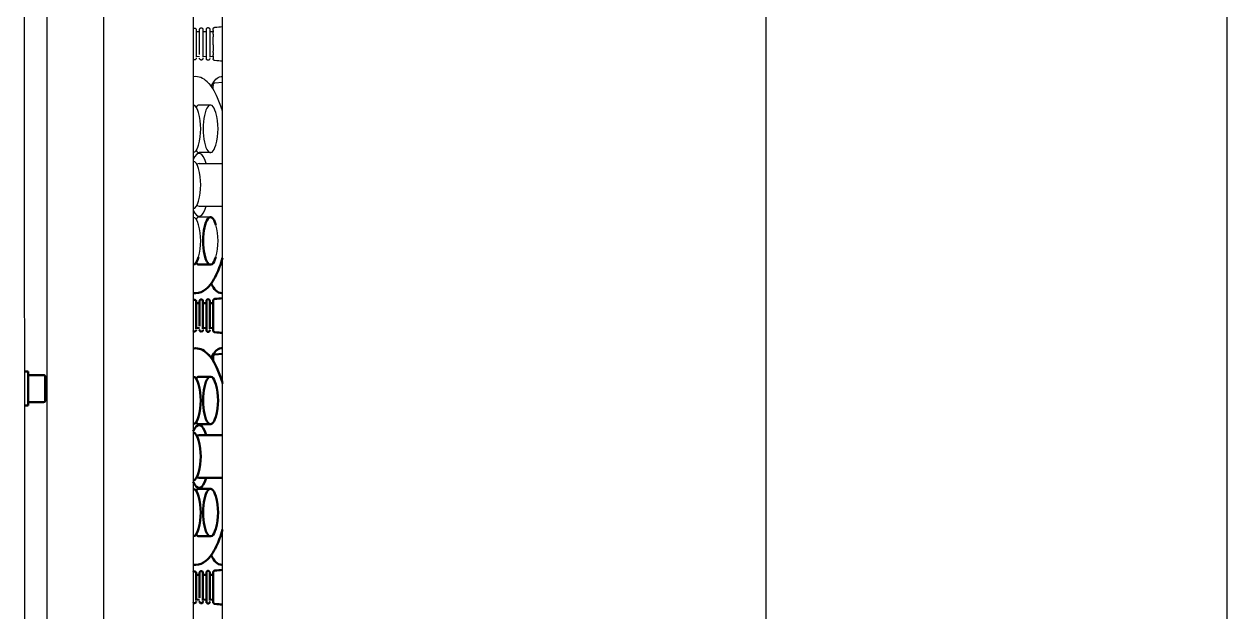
# Model space of a CAD drawing. Extents: x -3873 to 164127, y 7129 to 96529.
# Drawn here: x 54399 to 55108, y 49378 to 49725 of the extents above; entities that cross this region are included whole.
import ezdxf

# ---------------------------------------------------------------- set-up
doc = ezdxf.new("R2010")
doc.units = 0
doc.layers.add('KROMEKA', color=1, linetype='CONTINUOUS')
doc.layers.add('LAYOUT Kromeka', color=1, linetype='CONTINUOUS', lineweight=5)
doc.layers.add('Visible (ISO)', color=7, linetype='CONTINUOUS', lineweight=50)

# ---------------------------------------------------------------- blocks, each defined once
blk = doc.blocks.new('KD21-ara_yolma-64')
at = {"layer": 'KROMEKA', "color": 0}
for p, q in [((2335.73, -46.5), (3967.5, -46)), ((605.5, -59.51), (3955.5, -59.51)), ((2266, -92.91), (3118, -92.91)), ((3955.5, -145.61), (1370, -145.61)), ((3076, -147.33), (3075.76, -147.33)), ((3091.84, -147.33), (3076, -147.33)), ((3076.26, -147.33), (3076.16, -149.33)), ((3090.74, -147.33), (3090.84, -149.33)), ((3091.84, -147.33), (3091.84, -147.33)), ((2981.5, -155.7), (2981.5, -149.01)), ((2988, -149.01), (2988, -162.88)), ((3013, -149.01), (3013, -162.88)), ((3019.5, -155.7), (3019.5, -149.01)), ((3047.5, -155.7), (3047.5, -149.01)), ((3073.89, -154.3), (3073.89, -154.3)), ((3074.02, -150.3), (3074.02, -150.3)), ((3074.89, -153.33), (3077.13, -153.33)), ((3075.94, -155.33), (3075.68, -155.33)), ((3075.94, -151.33), (3075.72, -151.33)), ((3091.98, -151.33), (3075.94, -151.33)), ((3092.11, -155.33), (3075.94, -155.33)), ((3076.26, -151.33), (3076.16, -153.33)), ((3076.26, -155.33), (3076.16, -157.33)), ((3077.13, -153.33), (3092.11, -153.33)), ((3077.21, -149.33), (3091.98, -149.33)), ((3090.74, -151.33), (3090.84, -153.33)), ((3090.74, -155.33), (3090.84, -157.33)), ((3091.98, -151.33), (3091.98, -151.33)), ((3056.8, -157.33), (3057.44, -157.33)), ((3057.44, -157.33), (3058.42, -157.33)), ((3057.81, -156.68), (3057.84, -157.33)), ((3058.42, -157.33), (3059.11, -157.33)), ((3059.53, -157.33), (3059.11, -157.33)), ((3059.53, -157.33), (3059.58, -157.33)), ((3060.57, -158.25), (3060.93, -162.88)), ((3074.71, -157.33), (3074.8, -157.33)), ((3075.32, -157.33), (3074.8, -157.33)), ((3076.43, -157.33), (3075.32, -157.33)), ((3076.43, -157.33), (3077.06, -157.33)), ((3078.48, -157.33), (3077.06, -157.33)), ((3078.48, -157.33), (3079.2, -157.33)), ((3081.09, -157.33), (3079.2, -157.33)), ((3082.97, -157.33), (3081.09, -157.33)), ((3082.97, -157.33), (3084.53, -157.33)), ((3084.53, -157.33), (3086.16, -157.33)), ((3086.16, -157.33), (3087.68, -157.33)), ((3089.26, -157.33), (3087.68, -157.33)), ((3089.26, -157.33), (3090.51, -157.33)), ((3091.5, -157.33), (3090.51, -157.33)), ((3091.5, -157.33), (3092.05, -157.33)), ((3092.05, -157.33), (3092.28, -157.33)), ((3092.28, -157.33), (3092.29, -157.33)), ((2325, -162.88), (3207, -162.88)), ((2436, -482.83), (4063.5, -482.83)), ((4212, -754.1), (2287.5, -754.1))]:
    blk.add_line(p, q, dxfattribs=at)
for centre in [(2967.5, -115.51), (3000.5, -115.51), (3033.5, -115.51), (2967.5, -125.71), (3033.5, -125.71)]:
    blk.add_arc(centre, 34.5, 253.94523, 286.05477, dxfattribs=at)
for centre, major_axis, ratio, start_param, end_param in [((2967.5, -145.5), (14, 0), 0.309017, 5.462218, 6.25781), ((3000.5, -149.01), (-18.5, 0), 0.309017, 5.646199, 7.112101), ((2967.5, -149.01), (14, 0), 0.309017, 0, 0.417704), ((3000.5, -145.5), (-14, 0), 0.309017, 0.025375, 0.820968), ((3000.5, -149.01), (-12.5, 0), 0.309017, 5.963403, 6.283185), ((3000.5, -145.5), (14, 0), 0.309017, 5.462218, 6.25781), ((3000.5, -149.01), (12.5, 0), 0.309017, 0, 0.319782), ((3000.5, -149.01), (18.5, 0), 0.309017, 5.45427, 6.920172), ((3033.5, -145.5), (-14, 0), 0.309017, 0.025375, 0.820968), ((3033.5, -149.01), (-14, 0), 0.309017, 5.865481, 6.283185), ((3033.5, -145.5), (14, 0), 0.309017, 5.462218, 6.25781), ((3033.5, -149.01), (14, 0), 0.309017, 0, 0.417704), ((3033.5, -155.7), (-14, 0), 0.309017, 2.320625, 7.104153), ((3085, -158.22), (-11.29, -0.03), 0.002005, 6.282899, 6.282987), ((3082, -158.22), (11.29, -0.03), 0.002005, 0.000198, 0.000286)]:
    blk.add_ellipse(centre, major_axis=major_axis, ratio=ratio, start_param=start_param, end_param=end_param, dxfattribs=at)
for points, knots in [([(3043.54, -162.88), (3046.54, -162), (3049.27, -161.03), (3055.83, -158.17), (3059.07, -156.13), (3063.42, -151.49), (3064.57, -148.72), (3064.15, -145.84), (3064.13, -145.72), (3064.11, -145.61)], [2.3293951, 2.3293951, 2.3293951, 2.3293951, 2.5256035, 2.5256035, 2.859362, 2.859362, 3.1871954, 3.1871954, 3.2004909, 3.2004909, 3.2004909, 3.2004909]), ([(3075.16, -147.33), (3075.15, -147.33), (3075.15, -147.33), (3075.15, -147.33), (3075.15, -147.33), (3075.13, -147.33), (3075.1, -147.33), (3075.02, -147.32), (3074.97, -147.32), (3074.81, -147.28), (3074.71, -147.24), (3074.53, -147.12), (3074.45, -147.05), (3074.32, -146.89), (3074.26, -146.79), (3074.18, -146.57), (3074.15, -146.43), (3074.16, -146.3)], [0, 0, 0, 0, 0.0001754, 0.0001754, 0.0003546, 0.0003546, 0.0082257, 0.0082257, 0.0240035, 0.0240035, 0.0558555, 0.0558555, 0.0877074, 0.0877074, 0.1195593, 0.1195593, 0.1596693, 0.1596693, 0.1596693, 0.1596693]), ([(3074.16, -146.3), (3074.16, -146.19), (3074.18, -146.08), (3074.26, -145.88), (3074.31, -145.78), (3074.41, -145.67), (3074.43, -145.64), (3074.46, -145.61)], [0, 0, 0, 0, 0.03234533, 0.03234533, 0.06485649, 0.06485649, 0.0766981, 0.0766981, 0.0766981, 0.0766981]), ([(3092.84, -146.3), (3092.85, -146.41), (3092.83, -146.52), (3092.77, -146.72), (3092.72, -146.82), (3092.6, -147), (3092.52, -147.08), (3092.34, -147.21), (3092.24, -147.26), (3092.09, -147.3), (3092.04, -147.31), (3091.96, -147.33), (3091.93, -147.33), (3091.89, -147.33), (3091.88, -147.33), (3091.86, -147.33), (3091.86, -147.33), (3091.85, -147.33), (3091.85, -147.33), (3091.85, -147.33), (3091.85, -147.33), (3091.84, -147.33), (3091.84, -147.33), (3091.84, -147.33)], [0, 0, 0, 0, 0.0323423, 0.0323423, 0.0648538, 0.0648538, 0.097359, 0.097359, 0.1298643, 0.1298643, 0.1459593, 0.1459593, 0.1540946, 0.1540946, 0.1571432, 0.1571432, 0.1594295, 0.1594295, 0.1596439, 0.1596439, 0.1597437, 0.1597437, 0.1597686, 0.1597686, 0.1597686, 0.1597686]), ([(3092.54, -145.61), (3092.55, -145.62), (3092.56, -145.64), (3092.65, -145.73), (3092.71, -145.82), (3092.81, -146.03), (3092.84, -146.17), (3092.84, -146.3)], [0.07647157, 0.07647157, 0.07647157, 0.07647157, 0.08162228, 0.08162228, 0.11325496, 0.11325496, 0.15308456, 0.15308456, 0.15308456, 0.15308456]), ([(3060.34, -154.71), (3060.31, -154.78), (3060.27, -154.85), (3060.16, -155), (3060.08, -155.08), (3059.91, -155.21), (3059.81, -155.26), (3059.69, -155.29), (3059.67, -155.3), (3059.65, -155.3)], [0.04130106, 0.04130106, 0.04130106, 0.04130106, 0.06485412, 0.06485412, 0.0973594, 0.0973594, 0.12986461, 0.12986461, 0.13491102, 0.13491102, 0.13491102, 0.13491102]), ([(3073.89, -154.3), (3073.9, -154.19), (3073.92, -154.08), (3073.99, -153.88), (3074.05, -153.78), (3074.19, -153.62), (3074.27, -153.54), (3074.45, -153.43), (3074.56, -153.38), (3074.7, -153.35), (3074.74, -153.34), (3074.81, -153.33), (3074.85, -153.33), (3074.89, -153.33)], [0, 0, 0, 0, 0.0323454, 0.0323454, 0.0648566, 0.0648566, 0.0973618, 0.0973618, 0.1298671, 0.1298671, 0.1414506, 0.1414506, 0.1531948, 0.1531948, 0.1531948, 0.1531948]), ([(3074.89, -155.33), (3074.89, -155.33), (3074.89, -155.33), (3074.89, -155.33), (3074.89, -155.33), (3074.89, -155.33), (3074.89, -155.33), (3074.89, -155.33), (3074.89, -155.33), (3074.88, -155.33), (3074.88, -155.33), (3074.86, -155.33), (3074.85, -155.33), (3074.82, -155.33), (3074.8, -155.33), (3074.73, -155.32), (3074.69, -155.31), (3074.57, -155.28), (3074.49, -155.25), (3074.33, -155.17), (3074.26, -155.11), (3074.14, -155), (3074.08, -154.93), (3073.99, -154.78), (3073.96, -154.7), (3073.9, -154.52), (3073.89, -154.41), (3073.89, -154.3)], [0, 0, 0, 0, 0.0000222, 0.0000222, 0.0000722, 0.0000722, 0.0001721, 0.0001721, 0.000372, 0.000372, 0.0019709, 0.0019709, 0.0051689, 0.0051689, 0.0115673, 0.0115673, 0.0243832, 0.0243832, 0.0501713, 0.0501713, 0.0759593, 0.0759593, 0.1017473, 0.1017473, 0.1275353, 0.1275353, 0.1599226, 0.1599226, 0.1599226, 0.1599226]), ([(3074.02, -150.3), (3074.03, -150.19), (3074.05, -150.08), (3074.13, -149.88), (3074.18, -149.78), (3074.32, -149.62), (3074.4, -149.54), (3074.58, -149.43), (3074.69, -149.38), (3074.84, -149.35), (3074.9, -149.34), (3074.97, -149.33), (3074.98, -149.33), (3075, -149.33), (3075.01, -149.33), (3075.02, -149.33), (3075.02, -149.33), (3075.02, -149.33), (3075.02, -149.33), (3075.02, -149.33), (3075.02, -149.33), (3075.02, -149.33)], [0, 0, 0, 0, 0.0323454, 0.0323454, 0.0648566, 0.0648566, 0.0973618, 0.0973618, 0.1298671, 0.1298671, 0.1459622, 0.1459622, 0.1500274, 0.1500274, 0.153076, 0.153076, 0.1531475, 0.1531475, 0.1531724, 0.1531724, 0.1531849, 0.1531849, 0.1531849, 0.1531849]), ([(3075.02, -151.33), (3075.02, -151.33), (3075.02, -151.33), (3075.02, -151.33), (3075.01, -151.33), (3074.98, -151.33), (3074.96, -151.33), (3074.88, -151.32), (3074.83, -151.31), (3074.67, -151.27), (3074.58, -151.23), (3074.4, -151.12), (3074.32, -151.05), (3074.18, -150.88), (3074.13, -150.79), (3074.04, -150.57), (3074.02, -150.43), (3074.02, -150.3)], [0, 0, 0, 0, 0.0004883, 0.0004883, 0.0014649, 0.0014649, 0.0092831, 0.0092831, 0.0249544, 0.0249544, 0.0565871, 0.0565871, 0.0882198, 0.0882198, 0.1198524, 0.1198524, 0.159682, 0.159682, 0.159682, 0.159682]), ([(3091.98, -149.33), (3091.98, -149.33), (3091.98, -149.33), (3091.98, -149.33), (3091.98, -149.33), (3091.98, -149.33), (3091.98, -149.33), (3091.99, -149.33), (3092, -149.33), (3092.06, -149.33), (3092.11, -149.34), (3092.26, -149.37), (3092.36, -149.4), (3092.55, -149.51), (3092.63, -149.57), (3092.78, -149.73), (3092.84, -149.82), (3092.94, -150.03), (3092.97, -150.17), (3092.98, -150.3)], [0, 0, 0, 0, 0.0000225, 0.0000225, 0.0002026, 0.0002026, 0.0007294, 0.0007294, 0.0026826, 0.0026826, 0.0183539, 0.0183539, 0.0499866, 0.0499866, 0.0816192, 0.0816192, 0.1132519, 0.1132519, 0.1530815, 0.1530815, 0.1530815, 0.1530815]), ([(3092.98, -150.3), (3092.98, -150.41), (3092.96, -150.52), (3092.9, -150.72), (3092.85, -150.82), (3092.73, -151), (3092.65, -151.08), (3092.47, -151.21), (3092.37, -151.26), (3092.22, -151.3), (3092.17, -151.31), (3092.09, -151.33), (3092.06, -151.33), (3092.02, -151.33), (3092.01, -151.33), (3091.99, -151.33), (3091.99, -151.33), (3091.98, -151.33), (3091.98, -151.33), (3091.98, -151.33), (3091.98, -151.33), (3091.98, -151.33), (3091.98, -151.33), (3091.98, -151.33)], [0, 0, 0, 0, 0.0323427, 0.0323427, 0.0648545, 0.0648545, 0.0973599, 0.0973599, 0.129865, 0.129865, 0.1459598, 0.1459598, 0.1540948, 0.1540948, 0.1571434, 0.1571434, 0.1594297, 0.1594297, 0.159644, 0.159644, 0.1597438, 0.1597438, 0.1597688, 0.1597688, 0.1597688, 0.1597688]), ([(3092.11, -153.33), (3092.11, -153.33), (3092.11, -153.33), (3092.12, -153.33), (3092.13, -153.33), (3092.16, -153.33), (3092.17, -153.33), (3092.23, -153.34), (3092.26, -153.34), (3092.37, -153.36), (3092.44, -153.38), (3092.57, -153.44), (3092.63, -153.48), (3092.75, -153.56), (3092.8, -153.61), (3092.9, -153.71), (3092.94, -153.77), (3093.01, -153.9), (3093.04, -153.96), (3093.09, -154.12), (3093.1, -154.21), (3093.11, -154.3)], [0, 0, 0, 0, 0.0002364, 0.0002364, 0.0029098, 0.0029098, 0.008258, 0.008258, 0.0189655, 0.0189655, 0.0404709, 0.0404709, 0.0619763, 0.0619763, 0.0834816, 0.0834816, 0.104987, 0.104987, 0.1264923, 0.1264923, 0.1534609, 0.1534609, 0.1534609, 0.1534609]), ([(3093.11, -154.3), (3093.11, -154.41), (3093.1, -154.52), (3093.03, -154.72), (3092.99, -154.82), (3092.86, -155), (3092.78, -155.08), (3092.61, -155.21), (3092.51, -155.26), (3092.36, -155.3), (3092.31, -155.31), (3092.21, -155.33), (3092.16, -155.33), (3092.11, -155.33)], [0.0000021, 0.0000021, 0.0000021, 0.0000021, 0.0323432, 0.0323432, 0.0648554, 0.0648554, 0.097361, 0.097361, 0.1298659, 0.1298659, 0.1446462, 0.1446462, 0.1597657, 0.1597657, 0.1597657, 0.1597657]), ([(3058.58, -156.14), (3058.81, -156.25), (3059.04, -156.36), (3060.69, -157.2), (3061.85, -157.98), (3063.53, -159.77), (3064.12, -160.8), (3064.26, -162.27), (3064.26, -162.58), (3064.22, -162.88)], [2.7565951, 2.7565951, 2.7565951, 2.7565951, 2.7842197, 2.7842197, 2.9646373, 2.9646373, 3.1235608, 3.1235608, 3.1644959, 3.1644959, 3.1644959, 3.1644959]), ([(3059.58, -157.33), (3059.63, -157.33), (3059.69, -157.34), (3059.8, -157.36), (3059.86, -157.37), (3060.01, -157.43), (3060.11, -157.48), (3060.27, -157.61), (3060.35, -157.69), (3060.46, -157.86), (3060.51, -157.96), (3060.56, -158.12), (3060.57, -158.19), (3060.57, -158.25)], [0, 0, 0, 0, 0.0173688, 0.0173688, 0.0342325, 0.0342325, 0.0658813, 0.0658813, 0.0975301, 0.0975301, 0.1291788, 0.1291788, 0.1488048, 0.1488048, 0.1488048, 0.1488048]), ([(3073.71, -158.25), (3073.72, -158.14), (3073.75, -158.03), (3073.84, -157.83), (3073.89, -157.74), (3074.04, -157.58), (3074.12, -157.52), (3074.31, -157.41), (3074.41, -157.37), (3074.58, -157.34), (3074.64, -157.33), (3074.71, -157.33)], [0, 0, 0, 0, 0.0323651, 0.0323651, 0.0642107, 0.0642107, 0.0960749, 0.0960749, 0.1279386, 0.1279386, 0.1478464, 0.1478464, 0.1478464, 0.1478464]), ([(3092.29, -157.33), (3092.35, -157.33), (3092.4, -157.34), (3092.51, -157.36), (3092.57, -157.37), (3092.72, -157.42), (3092.81, -157.47), (3092.98, -157.6), (3093.06, -157.68), (3093.17, -157.85), (3093.22, -157.95), (3093.27, -158.12), (3093.28, -158.18), (3093.29, -158.25)], [0, 0, 0, 0, 0.016928, 0.016928, 0.0333876, 0.0333876, 0.0650363, 0.0650363, 0.0966851, 0.0966851, 0.1283339, 0.1283339, 0.1479599, 0.1479599, 0.1479599, 0.1479599])]:
    blk.add_open_spline(points, degree=3, knots=knots, dxfattribs=at)
for points in [[(3073.31, -162.88), (3073.45, -161.33), (3073.58, -159.79), (3073.71, -158.25)], [(3093.29, -158.25), (3093.42, -159.79), (3093.55, -161.33), (3093.69, -162.88)]]:
    blk.add_open_spline(points, degree=3, dxfattribs=at)
at = {"layer": 'Visible (ISO)'}
for p, q in [((2870.5, -48.5), (2870.5, -46.5)), ((2870.5, -48.5), (2890.5, -48.5)), ((2872.5, -57.5), (2872.5, -48.5)), ((2888.5, -57.5), (2888.5, -48.5)), ((2890.5, -48.5), (2890.5, -46.5)), ((2887.5, -58.5), (2873.5, -58.5)), ((2756, -147.33), (2755.76, -147.33)), ((2771.84, -147.33), (2756, -147.33)), ((2756.26, -147.33), (2756.16, -149.33)), ((2770.74, -147.33), (2770.84, -149.33)), ((2771.84, -147.33), (2771.84, -147.33)), ((2916, -147.33), (2915.76, -147.33)), ((2931.84, -147.33), (2916, -147.33)), ((2916.26, -147.33), (2916.16, -149.33)), ((2930.74, -147.33), (2930.84, -149.33)), ((2931.84, -147.33), (2931.84, -147.33)), ((2753.89, -154.3), (2753.89, -154.3)), ((2754.02, -150.3), (2754.02, -150.3)), ((2754.89, -153.33), (2757.13, -153.33)), ((2755.94, -155.33), (2755.68, -155.33)), ((2755.94, -151.33), (2755.72, -151.33)), ((2771.98, -151.33), (2755.94, -151.33)), ((2772.11, -155.33), (2755.94, -155.33)), ((2756.26, -151.33), (2756.16, -153.33)), ((2756.26, -155.33), (2756.16, -157.33)), ((2757.13, -153.33), (2772.11, -153.33)), ((2757.21, -149.33), (2771.98, -149.33)), ((2770.74, -151.33), (2770.84, -153.33)), ((2770.74, -155.33), (2770.84, -157.33)), ((2771.98, -151.33), (2771.98, -151.33)), ((2793.5, -155.7), (2793.5, -149.01)), ((2821.5, -155.7), (2821.5, -149.01)), ((2828, -149.01), (2828, -162.88)), ((2853, -149.01), (2853, -162.88)), ((2859.5, -155.7), (2859.5, -149.01)), ((2887.5, -155.7), (2887.5, -149.01)), ((2913.89, -154.3), (2913.89, -154.3)), ((2914.02, -150.3), (2914.02, -150.3)), ((2914.89, -153.33), (2917.13, -153.33)), ((2915.94, -155.33), (2915.68, -155.33)), ((2915.94, -151.33), (2915.72, -151.33)), ((2931.98, -151.33), (2915.94, -151.33)), ((2932.11, -155.33), (2915.94, -155.33)), ((2916.26, -151.33), (2916.16, -153.33)), ((2916.26, -155.33), (2916.16, -157.33)), ((2917.13, -153.33), (2932.11, -153.33)), ((2917.21, -149.33), (2931.98, -149.33)), ((2930.74, -151.33), (2930.84, -153.33)), ((2930.74, -155.33), (2930.84, -157.33)), ((2931.98, -151.33), (2931.98, -151.33)), ((2953.5, -155.7), (2953.5, -149.01)), ((2754.71, -157.33), (2754.8, -157.33)), ((2755.32, -157.33), (2754.8, -157.33)), ((2756.43, -157.33), (2755.32, -157.33)), ((2756.43, -157.33), (2757.06, -157.33)), ((2758.48, -157.33), (2757.06, -157.33)), ((2758.48, -157.33), (2759.2, -157.33)), ((2761.09, -157.33), (2759.2, -157.33)), ((2762.97, -157.33), (2761.09, -157.33)), ((2762.97, -157.33), (2764.53, -157.33)), ((2764.53, -157.33), (2766.16, -157.33)), ((2766.16, -157.33), (2767.68, -157.33)), ((2769.26, -157.33), (2767.68, -157.33)), ((2769.26, -157.33), (2770.51, -157.33)), ((2771.5, -157.33), (2770.51, -157.33)), ((2771.5, -157.33), (2772.05, -157.33)), ((2772.05, -157.33), (2772.28, -157.33)), ((2772.28, -157.33), (2772.29, -157.33)), ((2896.8, -157.33), (2897.44, -157.33)), ((2897.44, -157.33), (2898.42, -157.33)), ((2897.81, -156.68), (2897.84, -157.33)), ((2898.42, -157.33), (2899.11, -157.33)), ((2899.53, -157.33), (2899.11, -157.33)), ((2899.53, -157.33), (2899.58, -157.33)), ((2900.57, -158.25), (2900.93, -162.88)), ((2914.71, -157.33), (2914.8, -157.33)), ((2915.32, -157.33), (2914.8, -157.33)), ((2916.43, -157.33), (2915.32, -157.33)), ((2916.43, -157.33), (2917.06, -157.33)), ((2918.48, -157.33), (2917.06, -157.33)), ((2918.48, -157.33), (2919.2, -157.33)), ((2921.09, -157.33), (2919.2, -157.33)), ((2922.97, -157.33), (2921.09, -157.33)), ((2922.97, -157.33), (2924.53, -157.33)), ((2924.53, -157.33), (2926.16, -157.33)), ((2926.16, -157.33), (2927.68, -157.33)), ((2929.26, -157.33), (2927.68, -157.33)), ((2929.26, -157.33), (2930.51, -157.33)), ((2931.5, -157.33), (2930.51, -157.33)), ((2931.5, -157.33), (2932.05, -157.33)), ((2932.05, -157.33), (2932.28, -157.33)), ((2932.28, -157.33), (2932.29, -157.33))]:
    blk.add_line(p, q, dxfattribs=at)
for centre, radius, start, end in [((2873.5, -57.5), 1, 180, 270), ((2887.5, -57.5), 1, 270, 0), ((2807.5, -115.51), 34.5, 253.94523, 286.05477), ((2840.5, -115.51), 34.5, 253.94523, 286.05477), ((2873.5, -115.51), 34.5, 253.94523, 286.05477), ((2807.5, -125.71), 34.5, 253.94523, 286.05477), ((2873.5, -125.71), 34.5, 253.94523, 286.05477)]:
    blk.add_arc(centre, radius, start, end, dxfattribs=at)
for centre, major_axis, ratio, start_param, end_param in [((2807.5, -145.5), (-14, 0), 0.309017, 0.025375, 0.820968), ((2807.5, -149.01), (-14, 0), 0.309017, 5.865481, 6.283185), ((2807.5, -145.5), (14, 0), 0.309017, 5.462218, 6.25781), ((2840.5, -149.01), (-18.5, 0), 0.309017, 5.646199, 7.112101), ((2807.5, -149.01), (14, 0), 0.309017, 0, 0.417704), ((2840.5, -145.5), (-14, 0), 0.309017, 0.025375, 0.820968), ((2840.5, -149.01), (-12.5, 0), 0.309017, 5.963403, 6.283185), ((2840.5, -145.5), (14, 0), 0.309017, 5.462218, 6.25781), ((2840.5, -149.01), (12.5, 0), 0.309017, 0, 0.319782), ((2840.5, -149.01), (18.5, 0), 0.309017, 5.45427, 6.920172), ((2873.5, -145.5), (-14, 0), 0.309017, 0.025375, 0.820968), ((2873.5, -149.01), (-14, 0), 0.309017, 5.865481, 6.283185), ((2873.5, -145.5), (14, 0), 0.309017, 5.462218, 6.25781), ((2873.5, -149.01), (14, 0), 0.309017, 0, 0.417704), ((2967.5, -145.5), (-14, 0), 0.309017, 0.025375, 0.820968), ((2967.5, -149.01), (-14, 0), 0.309017, 5.865481, 6.283185), ((2807.5, -155.7), (-14, 0), 0.309017, 2.320625, 7.104153), ((2873.5, -155.7), (-14, 0), 0.309017, 2.320625, 7.104153), ((2967.5, -155.7), (-14, 0), 0.309017, 2.320625, 7.104153), ((2765, -158.22), (-11.29, -0.03), 0.002005, 6.282899, 6.282987), ((2762, -158.22), (11.29, -0.03), 0.002005, 0.000198, 0.000286), ((2925, -158.22), (-11.29, -0.03), 0.002005, 6.282899, 6.282987), ((2922, -158.22), (11.29, -0.03), 0.002005, 0.000198, 0.000286)]:
    blk.add_ellipse(centre, major_axis=major_axis, ratio=ratio, start_param=start_param, end_param=end_param, dxfattribs=at)
for points, knots in [([(2755.16, -147.33), (2755.15, -147.33), (2755.15, -147.33), (2755.15, -147.33), (2755.15, -147.33), (2755.13, -147.33), (2755.1, -147.33), (2755.02, -147.32), (2754.97, -147.32), (2754.81, -147.28), (2754.71, -147.24), (2754.53, -147.12), (2754.45, -147.05), (2754.32, -146.89), (2754.26, -146.79), (2754.18, -146.57), (2754.15, -146.43), (2754.16, -146.3)], [0, 0, 0, 0, 0.0001754, 0.0001754, 0.0003546, 0.0003546, 0.0082257, 0.0082257, 0.0240035, 0.0240035, 0.0558555, 0.0558555, 0.0877074, 0.0877074, 0.1195593, 0.1195593, 0.1596693, 0.1596693, 0.1596693, 0.1596693]), ([(2754.16, -146.3), (2754.16, -146.19), (2754.18, -146.08), (2754.26, -145.88), (2754.31, -145.78), (2754.41, -145.67), (2754.43, -145.64), (2754.46, -145.61)], [0, 0, 0, 0, 0.03234533, 0.03234533, 0.06485649, 0.06485649, 0.0766981, 0.0766981, 0.0766981, 0.0766981]), ([(2772.84, -146.3), (2772.85, -146.41), (2772.83, -146.52), (2772.77, -146.72), (2772.72, -146.82), (2772.6, -147), (2772.52, -147.08), (2772.34, -147.21), (2772.24, -147.26), (2772.09, -147.3), (2772.04, -147.31), (2771.96, -147.33), (2771.93, -147.33), (2771.89, -147.33), (2771.88, -147.33), (2771.86, -147.33), (2771.86, -147.33), (2771.85, -147.33), (2771.85, -147.33), (2771.85, -147.33), (2771.85, -147.33), (2771.84, -147.33), (2771.84, -147.33), (2771.84, -147.33)], [0, 0, 0, 0, 0.0323423, 0.0323423, 0.0648538, 0.0648538, 0.097359, 0.097359, 0.1298643, 0.1298643, 0.1459593, 0.1459593, 0.1540946, 0.1540946, 0.1571432, 0.1571432, 0.1594295, 0.1594295, 0.1596439, 0.1596439, 0.1597437, 0.1597437, 0.1597686, 0.1597686, 0.1597686, 0.1597686]), ([(2772.54, -145.61), (2772.55, -145.62), (2772.56, -145.64), (2772.65, -145.73), (2772.71, -145.82), (2772.81, -146.03), (2772.84, -146.17), (2772.84, -146.3)], [0.07647157, 0.07647157, 0.07647157, 0.07647157, 0.08162228, 0.08162228, 0.11325496, 0.11325496, 0.15308456, 0.15308456, 0.15308456, 0.15308456]), ([(2776.75, -147.11), (2776.75, -149.22), (2777.62, -151.27), (2780.98, -155.37), (2783.85, -157.37), (2790.38, -160.54), (2793.72, -161.78), (2797.46, -162.88)], [0, 0, 0, 0, 0.2478391, 0.2478391, 0.5672482, 0.5672482, 0.8121976, 0.8121976, 0.8121976, 0.8121976]), ([(2883.54, -162.88), (2886.54, -162), (2889.27, -161.03), (2895.83, -158.17), (2899.07, -156.13), (2903.42, -151.49), (2904.57, -148.72), (2904.15, -145.84), (2904.13, -145.72), (2904.11, -145.61)], [2.3293951, 2.3293951, 2.3293951, 2.3293951, 2.5256035, 2.5256035, 2.859362, 2.859362, 3.1871954, 3.1871954, 3.2004909, 3.2004909, 3.2004909, 3.2004909]), ([(2915.16, -147.33), (2915.15, -147.33), (2915.15, -147.33), (2915.15, -147.33), (2915.15, -147.33), (2915.13, -147.33), (2915.1, -147.33), (2915.02, -147.32), (2914.97, -147.32), (2914.81, -147.28), (2914.71, -147.24), (2914.53, -147.12), (2914.45, -147.05), (2914.32, -146.89), (2914.26, -146.79), (2914.18, -146.57), (2914.15, -146.43), (2914.16, -146.3)], [0, 0, 0, 0, 0.0001754, 0.0001754, 0.0003546, 0.0003546, 0.0082257, 0.0082257, 0.0240035, 0.0240035, 0.0558555, 0.0558555, 0.0877074, 0.0877074, 0.1195593, 0.1195593, 0.1596693, 0.1596693, 0.1596693, 0.1596693]), ([(2914.16, -146.3), (2914.16, -146.19), (2914.18, -146.08), (2914.26, -145.88), (2914.31, -145.78), (2914.41, -145.67), (2914.43, -145.64), (2914.46, -145.61)], [0, 0, 0, 0, 0.03234533, 0.03234533, 0.06485649, 0.06485649, 0.0766981, 0.0766981, 0.0766981, 0.0766981]), ([(2932.84, -146.3), (2932.85, -146.41), (2932.83, -146.52), (2932.77, -146.72), (2932.72, -146.82), (2932.6, -147), (2932.52, -147.08), (2932.34, -147.21), (2932.24, -147.26), (2932.09, -147.3), (2932.04, -147.31), (2931.96, -147.33), (2931.93, -147.33), (2931.89, -147.33), (2931.88, -147.33), (2931.86, -147.33), (2931.86, -147.33), (2931.85, -147.33), (2931.85, -147.33), (2931.85, -147.33), (2931.85, -147.33), (2931.84, -147.33), (2931.84, -147.33), (2931.84, -147.33)], [0, 0, 0, 0, 0.0323423, 0.0323423, 0.0648538, 0.0648538, 0.097359, 0.097359, 0.1298643, 0.1298643, 0.1459593, 0.1459593, 0.1540946, 0.1540946, 0.1571432, 0.1571432, 0.1594295, 0.1594295, 0.1596439, 0.1596439, 0.1597437, 0.1597437, 0.1597686, 0.1597686, 0.1597686, 0.1597686]), ([(2932.54, -145.61), (2932.55, -145.62), (2932.56, -145.64), (2932.65, -145.73), (2932.71, -145.82), (2932.81, -146.03), (2932.84, -146.17), (2932.84, -146.3)], [0.07647157, 0.07647157, 0.07647157, 0.07647157, 0.08162228, 0.08162228, 0.11325496, 0.11325496, 0.15308456, 0.15308456, 0.15308456, 0.15308456]), ([(2936.75, -147.11), (2936.75, -149.22), (2937.62, -151.27), (2940.98, -155.37), (2943.85, -157.37), (2950.38, -160.54), (2953.72, -161.78), (2957.46, -162.88)], [0, 0, 0, 0, 0.2478391, 0.2478391, 0.5672482, 0.5672482, 0.8121976, 0.8121976, 0.8121976, 0.8121976]), ([(2753.89, -154.3), (2753.9, -154.19), (2753.92, -154.08), (2753.99, -153.88), (2754.05, -153.78), (2754.19, -153.62), (2754.27, -153.54), (2754.45, -153.43), (2754.56, -153.38), (2754.7, -153.35), (2754.74, -153.34), (2754.81, -153.33), (2754.85, -153.33), (2754.89, -153.33)], [0, 0, 0, 0, 0.0323454, 0.0323454, 0.0648566, 0.0648566, 0.0973618, 0.0973618, 0.1298671, 0.1298671, 0.1414506, 0.1414506, 0.1531948, 0.1531948, 0.1531948, 0.1531948]), ([(2754.89, -155.33), (2754.89, -155.33), (2754.89, -155.33), (2754.89, -155.33), (2754.89, -155.33), (2754.89, -155.33), (2754.89, -155.33), (2754.89, -155.33), (2754.89, -155.33), (2754.88, -155.33), (2754.88, -155.33), (2754.86, -155.33), (2754.85, -155.33), (2754.82, -155.33), (2754.8, -155.33), (2754.73, -155.32), (2754.69, -155.31), (2754.57, -155.28), (2754.49, -155.25), (2754.33, -155.17), (2754.26, -155.11), (2754.14, -155), (2754.08, -154.93), (2753.99, -154.78), (2753.96, -154.7), (2753.9, -154.52), (2753.89, -154.41), (2753.89, -154.3)], [0, 0, 0, 0, 0.0000222, 0.0000222, 0.0000722, 0.0000722, 0.0001721, 0.0001721, 0.000372, 0.000372, 0.0019709, 0.0019709, 0.0051689, 0.0051689, 0.0115673, 0.0115673, 0.0243832, 0.0243832, 0.0501713, 0.0501713, 0.0759593, 0.0759593, 0.1017473, 0.1017473, 0.1275353, 0.1275353, 0.1599226, 0.1599226, 0.1599226, 0.1599226]), ([(2754.02, -150.3), (2754.03, -150.19), (2754.05, -150.08), (2754.13, -149.88), (2754.18, -149.78), (2754.32, -149.62), (2754.4, -149.54), (2754.58, -149.43), (2754.69, -149.38), (2754.84, -149.35), (2754.9, -149.34), (2754.97, -149.33), (2754.98, -149.33), (2755, -149.33), (2755.01, -149.33), (2755.02, -149.33), (2755.02, -149.33), (2755.02, -149.33), (2755.02, -149.33), (2755.02, -149.33), (2755.02, -149.33), (2755.02, -149.33)], [0, 0, 0, 0, 0.0323454, 0.0323454, 0.0648566, 0.0648566, 0.0973618, 0.0973618, 0.1298671, 0.1298671, 0.1459622, 0.1459622, 0.1500274, 0.1500274, 0.153076, 0.153076, 0.1531475, 0.1531475, 0.1531724, 0.1531724, 0.1531849, 0.1531849, 0.1531849, 0.1531849]), ([(2755.02, -151.33), (2755.02, -151.33), (2755.02, -151.33), (2755.02, -151.33), (2755.01, -151.33), (2754.98, -151.33), (2754.96, -151.33), (2754.88, -151.32), (2754.83, -151.31), (2754.67, -151.27), (2754.58, -151.23), (2754.4, -151.12), (2754.32, -151.05), (2754.18, -150.88), (2754.13, -150.79), (2754.04, -150.57), (2754.02, -150.43), (2754.02, -150.3)], [0, 0, 0, 0, 0.0004883, 0.0004883, 0.0014649, 0.0014649, 0.0092831, 0.0092831, 0.0249544, 0.0249544, 0.0565871, 0.0565871, 0.0882198, 0.0882198, 0.1198524, 0.1198524, 0.159682, 0.159682, 0.159682, 0.159682]), ([(2771.98, -149.33), (2771.98, -149.33), (2771.98, -149.33), (2771.98, -149.33), (2771.98, -149.33), (2771.98, -149.33), (2771.98, -149.33), (2771.99, -149.33), (2772, -149.33), (2772.06, -149.33), (2772.11, -149.34), (2772.26, -149.37), (2772.36, -149.4), (2772.55, -149.51), (2772.63, -149.57), (2772.78, -149.73), (2772.84, -149.82), (2772.94, -150.03), (2772.97, -150.17), (2772.98, -150.3)], [0, 0, 0, 0, 0.0000225, 0.0000225, 0.0002026, 0.0002026, 0.0007294, 0.0007294, 0.0026826, 0.0026826, 0.0183539, 0.0183539, 0.0499866, 0.0499866, 0.0816192, 0.0816192, 0.1132519, 0.1132519, 0.1530815, 0.1530815, 0.1530815, 0.1530815]), ([(2772.98, -150.3), (2772.98, -150.41), (2772.96, -150.52), (2772.9, -150.72), (2772.85, -150.82), (2772.73, -151), (2772.65, -151.08), (2772.47, -151.21), (2772.37, -151.26), (2772.22, -151.3), (2772.17, -151.31), (2772.09, -151.33), (2772.06, -151.33), (2772.02, -151.33), (2772.01, -151.33), (2771.99, -151.33), (2771.99, -151.33), (2771.98, -151.33), (2771.98, -151.33), (2771.98, -151.33), (2771.98, -151.33), (2771.98, -151.33), (2771.98, -151.33), (2771.98, -151.33)], [0, 0, 0, 0, 0.0323427, 0.0323427, 0.0648545, 0.0648545, 0.0973599, 0.0973599, 0.129865, 0.129865, 0.1459598, 0.1459598, 0.1540948, 0.1540948, 0.1571434, 0.1571434, 0.1594297, 0.1594297, 0.159644, 0.159644, 0.1597438, 0.1597438, 0.1597688, 0.1597688, 0.1597688, 0.1597688]), ([(2772.11, -153.33), (2772.11, -153.33), (2772.11, -153.33), (2772.12, -153.33), (2772.13, -153.33), (2772.16, -153.33), (2772.17, -153.33), (2772.23, -153.34), (2772.26, -153.34), (2772.37, -153.36), (2772.44, -153.38), (2772.57, -153.44), (2772.63, -153.48), (2772.75, -153.56), (2772.8, -153.61), (2772.9, -153.71), (2772.94, -153.77), (2773.01, -153.9), (2773.04, -153.96), (2773.09, -154.12), (2773.1, -154.21), (2773.11, -154.3)], [0, 0, 0, 0, 0.0002364, 0.0002364, 0.0029098, 0.0029098, 0.008258, 0.008258, 0.0189655, 0.0189655, 0.0404709, 0.0404709, 0.0619763, 0.0619763, 0.0834816, 0.0834816, 0.104987, 0.104987, 0.1264923, 0.1264923, 0.1534609, 0.1534609, 0.1534609, 0.1534609]), ([(2773.11, -154.3), (2773.11, -154.41), (2773.1, -154.52), (2773.03, -154.72), (2772.99, -154.82), (2772.86, -155), (2772.78, -155.08), (2772.61, -155.21), (2772.51, -155.26), (2772.36, -155.3), (2772.31, -155.31), (2772.21, -155.33), (2772.16, -155.33), (2772.11, -155.33)], [0.0000021, 0.0000021, 0.0000021, 0.0000021, 0.0323432, 0.0323432, 0.0648554, 0.0648554, 0.097361, 0.097361, 0.1298659, 0.1298659, 0.1446462, 0.1446462, 0.1597657, 0.1597657, 0.1597657, 0.1597657]), ([(2900.34, -154.71), (2900.31, -154.78), (2900.27, -154.85), (2900.16, -155), (2900.08, -155.08), (2899.91, -155.21), (2899.81, -155.26), (2899.69, -155.29), (2899.67, -155.3), (2899.65, -155.3)], [0.04130106, 0.04130106, 0.04130106, 0.04130106, 0.06485412, 0.06485412, 0.0973594, 0.0973594, 0.12986461, 0.12986461, 0.13491102, 0.13491102, 0.13491102, 0.13491102]), ([(2913.89, -154.3), (2913.9, -154.19), (2913.92, -154.08), (2913.99, -153.88), (2914.05, -153.78), (2914.19, -153.62), (2914.27, -153.54), (2914.45, -153.43), (2914.56, -153.38), (2914.7, -153.35), (2914.74, -153.34), (2914.81, -153.33), (2914.85, -153.33), (2914.89, -153.33)], [0, 0, 0, 0, 0.0323454, 0.0323454, 0.0648566, 0.0648566, 0.0973618, 0.0973618, 0.1298671, 0.1298671, 0.1414506, 0.1414506, 0.1531948, 0.1531948, 0.1531948, 0.1531948]), ([(2914.89, -155.33), (2914.89, -155.33), (2914.89, -155.33), (2914.89, -155.33), (2914.89, -155.33), (2914.89, -155.33), (2914.89, -155.33), (2914.89, -155.33), (2914.89, -155.33), (2914.88, -155.33), (2914.88, -155.33), (2914.86, -155.33), (2914.85, -155.33), (2914.82, -155.33), (2914.8, -155.33), (2914.73, -155.32), (2914.69, -155.31), (2914.57, -155.28), (2914.49, -155.25), (2914.33, -155.17), (2914.26, -155.11), (2914.14, -155), (2914.08, -154.93), (2913.99, -154.78), (2913.96, -154.7), (2913.9, -154.52), (2913.89, -154.41), (2913.89, -154.3)], [0, 0, 0, 0, 0.0000222, 0.0000222, 0.0000722, 0.0000722, 0.0001721, 0.0001721, 0.000372, 0.000372, 0.0019709, 0.0019709, 0.0051689, 0.0051689, 0.0115673, 0.0115673, 0.0243832, 0.0243832, 0.0501713, 0.0501713, 0.0759593, 0.0759593, 0.1017473, 0.1017473, 0.1275353, 0.1275353, 0.1599226, 0.1599226, 0.1599226, 0.1599226]), ([(2914.02, -150.3), (2914.03, -150.19), (2914.05, -150.08), (2914.13, -149.88), (2914.18, -149.78), (2914.32, -149.62), (2914.4, -149.54), (2914.58, -149.43), (2914.69, -149.38), (2914.84, -149.35), (2914.9, -149.34), (2914.97, -149.33), (2914.98, -149.33), (2915, -149.33), (2915.01, -149.33), (2915.02, -149.33), (2915.02, -149.33), (2915.02, -149.33), (2915.02, -149.33), (2915.02, -149.33), (2915.02, -149.33), (2915.02, -149.33)], [0, 0, 0, 0, 0.0323454, 0.0323454, 0.0648566, 0.0648566, 0.0973618, 0.0973618, 0.1298671, 0.1298671, 0.1459622, 0.1459622, 0.1500274, 0.1500274, 0.153076, 0.153076, 0.1531475, 0.1531475, 0.1531724, 0.1531724, 0.1531849, 0.1531849, 0.1531849, 0.1531849]), ([(2915.02, -151.33), (2915.02, -151.33), (2915.02, -151.33), (2915.02, -151.33), (2915.01, -151.33), (2914.98, -151.33), (2914.96, -151.33), (2914.88, -151.32), (2914.83, -151.31), (2914.67, -151.27), (2914.58, -151.23), (2914.4, -151.12), (2914.32, -151.05), (2914.18, -150.88), (2914.13, -150.79), (2914.04, -150.57), (2914.02, -150.43), (2914.02, -150.3)], [0, 0, 0, 0, 0.0004883, 0.0004883, 0.0014649, 0.0014649, 0.0092831, 0.0092831, 0.0249544, 0.0249544, 0.0565871, 0.0565871, 0.0882198, 0.0882198, 0.1198524, 0.1198524, 0.159682, 0.159682, 0.159682, 0.159682]), ([(2931.98, -149.33), (2931.98, -149.33), (2931.98, -149.33), (2931.98, -149.33), (2931.98, -149.33), (2931.98, -149.33), (2931.98, -149.33), (2931.99, -149.33), (2932, -149.33), (2932.06, -149.33), (2932.11, -149.34), (2932.26, -149.37), (2932.36, -149.4), (2932.55, -149.51), (2932.63, -149.57), (2932.78, -149.73), (2932.84, -149.82), (2932.94, -150.03), (2932.97, -150.17), (2932.98, -150.3)], [0, 0, 0, 0, 0.0000225, 0.0000225, 0.0002026, 0.0002026, 0.0007294, 0.0007294, 0.0026826, 0.0026826, 0.0183539, 0.0183539, 0.0499866, 0.0499866, 0.0816192, 0.0816192, 0.1132519, 0.1132519, 0.1530815, 0.1530815, 0.1530815, 0.1530815]), ([(2932.98, -150.3), (2932.98, -150.41), (2932.96, -150.52), (2932.9, -150.72), (2932.85, -150.82), (2932.73, -151), (2932.65, -151.08), (2932.47, -151.21), (2932.37, -151.26), (2932.22, -151.3), (2932.17, -151.31), (2932.09, -151.33), (2932.06, -151.33), (2932.02, -151.33), (2932.01, -151.33), (2931.99, -151.33), (2931.99, -151.33), (2931.98, -151.33), (2931.98, -151.33), (2931.98, -151.33), (2931.98, -151.33), (2931.98, -151.33), (2931.98, -151.33), (2931.98, -151.33)], [0, 0, 0, 0, 0.0323427, 0.0323427, 0.0648545, 0.0648545, 0.0973599, 0.0973599, 0.129865, 0.129865, 0.1459598, 0.1459598, 0.1540948, 0.1540948, 0.1571434, 0.1571434, 0.1594297, 0.1594297, 0.159644, 0.159644, 0.1597438, 0.1597438, 0.1597688, 0.1597688, 0.1597688, 0.1597688]), ([(2932.11, -153.33), (2932.11, -153.33), (2932.11, -153.33), (2932.12, -153.33), (2932.13, -153.33), (2932.16, -153.33), (2932.17, -153.33), (2932.23, -153.34), (2932.26, -153.34), (2932.37, -153.36), (2932.44, -153.38), (2932.57, -153.44), (2932.63, -153.48), (2932.75, -153.56), (2932.8, -153.61), (2932.9, -153.71), (2932.94, -153.77), (2933.01, -153.9), (2933.04, -153.96), (2933.09, -154.12), (2933.1, -154.21), (2933.11, -154.3)], [0, 0, 0, 0, 0.0002364, 0.0002364, 0.0029098, 0.0029098, 0.008258, 0.008258, 0.0189655, 0.0189655, 0.0404709, 0.0404709, 0.0619763, 0.0619763, 0.0834816, 0.0834816, 0.104987, 0.104987, 0.1264923, 0.1264923, 0.1534609, 0.1534609, 0.1534609, 0.1534609]), ([(2933.11, -154.3), (2933.11, -154.41), (2933.1, -154.52), (2933.03, -154.72), (2932.99, -154.82), (2932.86, -155), (2932.78, -155.08), (2932.61, -155.21), (2932.51, -155.26), (2932.36, -155.3), (2932.31, -155.31), (2932.21, -155.33), (2932.16, -155.33), (2932.11, -155.33)], [0.0000021, 0.0000021, 0.0000021, 0.0000021, 0.0323432, 0.0323432, 0.0648554, 0.0648554, 0.097361, 0.097361, 0.1298659, 0.1298659, 0.1446462, 0.1446462, 0.1597657, 0.1597657, 0.1597657, 0.1597657]), ([(2753.71, -158.25), (2753.72, -158.14), (2753.75, -158.03), (2753.84, -157.83), (2753.89, -157.74), (2754.04, -157.58), (2754.12, -157.52), (2754.31, -157.41), (2754.41, -157.37), (2754.58, -157.34), (2754.64, -157.33), (2754.71, -157.33)], [0, 0, 0, 0, 0.0323651, 0.0323651, 0.0642107, 0.0642107, 0.0960749, 0.0960749, 0.1279386, 0.1279386, 0.1478464, 0.1478464, 0.1478464, 0.1478464]), ([(2772.29, -157.33), (2772.35, -157.33), (2772.4, -157.34), (2772.51, -157.36), (2772.57, -157.37), (2772.72, -157.42), (2772.81, -157.47), (2772.98, -157.6), (2773.06, -157.68), (2773.17, -157.85), (2773.22, -157.95), (2773.27, -158.12), (2773.28, -158.18), (2773.29, -158.25)], [0, 0, 0, 0, 0.016928, 0.016928, 0.0333876, 0.0333876, 0.0650363, 0.0650363, 0.0966851, 0.0966851, 0.1283339, 0.1283339, 0.1479599, 0.1479599, 0.1479599, 0.1479599]), ([(2776.75, -162.37), (2776.75, -161.06), (2777.38, -159.86), (2779.28, -157.83), (2780.67, -156.96), (2782.42, -156.14)], [0, 0, 0, 0, 0.1770954, 0.1770954, 0.3849975, 0.3849975, 0.3849975, 0.3849975]), ([(2898.58, -156.14), (2898.81, -156.25), (2899.04, -156.36), (2900.69, -157.2), (2901.85, -157.98), (2903.53, -159.77), (2904.12, -160.8), (2904.26, -162.27), (2904.26, -162.58), (2904.22, -162.88)], [2.7565951, 2.7565951, 2.7565951, 2.7565951, 2.7842197, 2.7842197, 2.9646373, 2.9646373, 3.1235608, 3.1235608, 3.1644959, 3.1644959, 3.1644959, 3.1644959]), ([(2899.58, -157.33), (2899.63, -157.33), (2899.69, -157.34), (2899.8, -157.36), (2899.86, -157.37), (2900.01, -157.43), (2900.11, -157.48), (2900.27, -157.61), (2900.35, -157.69), (2900.46, -157.86), (2900.51, -157.96), (2900.56, -158.12), (2900.57, -158.19), (2900.57, -158.25)], [0, 0, 0, 0, 0.0173688, 0.0173688, 0.0342325, 0.0342325, 0.0658813, 0.0658813, 0.0975301, 0.0975301, 0.1291788, 0.1291788, 0.1488048, 0.1488048, 0.1488048, 0.1488048]), ([(2913.71, -158.25), (2913.72, -158.14), (2913.75, -158.03), (2913.84, -157.83), (2913.89, -157.74), (2914.04, -157.58), (2914.12, -157.52), (2914.31, -157.41), (2914.41, -157.37), (2914.58, -157.34), (2914.64, -157.33), (2914.71, -157.33)], [0, 0, 0, 0, 0.0323651, 0.0323651, 0.0642107, 0.0642107, 0.0960749, 0.0960749, 0.1279386, 0.1279386, 0.1478464, 0.1478464, 0.1478464, 0.1478464]), ([(2932.29, -157.33), (2932.35, -157.33), (2932.4, -157.34), (2932.51, -157.36), (2932.57, -157.37), (2932.72, -157.42), (2932.81, -157.47), (2932.98, -157.6), (2933.06, -157.68), (2933.17, -157.85), (2933.22, -157.95), (2933.27, -158.12), (2933.28, -158.18), (2933.29, -158.25)], [0, 0, 0, 0, 0.016928, 0.016928, 0.0333876, 0.0333876, 0.0650363, 0.0650363, 0.0966851, 0.0966851, 0.1283339, 0.1283339, 0.1479599, 0.1479599, 0.1479599, 0.1479599]), ([(2936.75, -162.37), (2936.75, -161.06), (2937.38, -159.86), (2939.28, -157.83), (2940.67, -156.96), (2942.42, -156.14)], [0, 0, 0, 0, 0.1770954, 0.1770954, 0.3849975, 0.3849975, 0.3849975, 0.3849975])]:
    blk.add_open_spline(points, degree=3, knots=knots, dxfattribs=at)
for points in [[(2776.89, -145.61), (2776.8, -146.11), (2776.75, -146.61), (2776.75, -147.11)], [(2936.89, -145.61), (2936.8, -146.11), (2936.75, -146.61), (2936.75, -147.11)], [(2753.31, -162.88), (2753.45, -161.33), (2753.58, -159.79), (2753.71, -158.25)], [(2773.29, -158.25), (2773.42, -159.79), (2773.55, -161.33), (2773.69, -162.88)], [(2776.78, -162.88), (2776.76, -162.71), (2776.75, -162.54), (2776.75, -162.37)], [(2913.31, -162.88), (2913.45, -161.33), (2913.58, -159.79), (2913.71, -158.25)], [(2933.29, -158.25), (2933.42, -159.79), (2933.55, -161.33), (2933.69, -162.88)], [(2936.78, -162.88), (2936.76, -162.71), (2936.75, -162.54), (2936.75, -162.37)]]:
    blk.add_open_spline(points, degree=3, dxfattribs=at)

msp = doc.modelspace()

# ---------------------------------------------------------------- block references
at = {"layer": 'LAYOUT Kromeka', "ltscale": 20, "rotation": 89.99999999999999}
msp.add_blockref('KD21-ara_yolma-64', (54353.46, 46629.41), dxfattribs=at)

doc.saveas('drawing.dxf')
